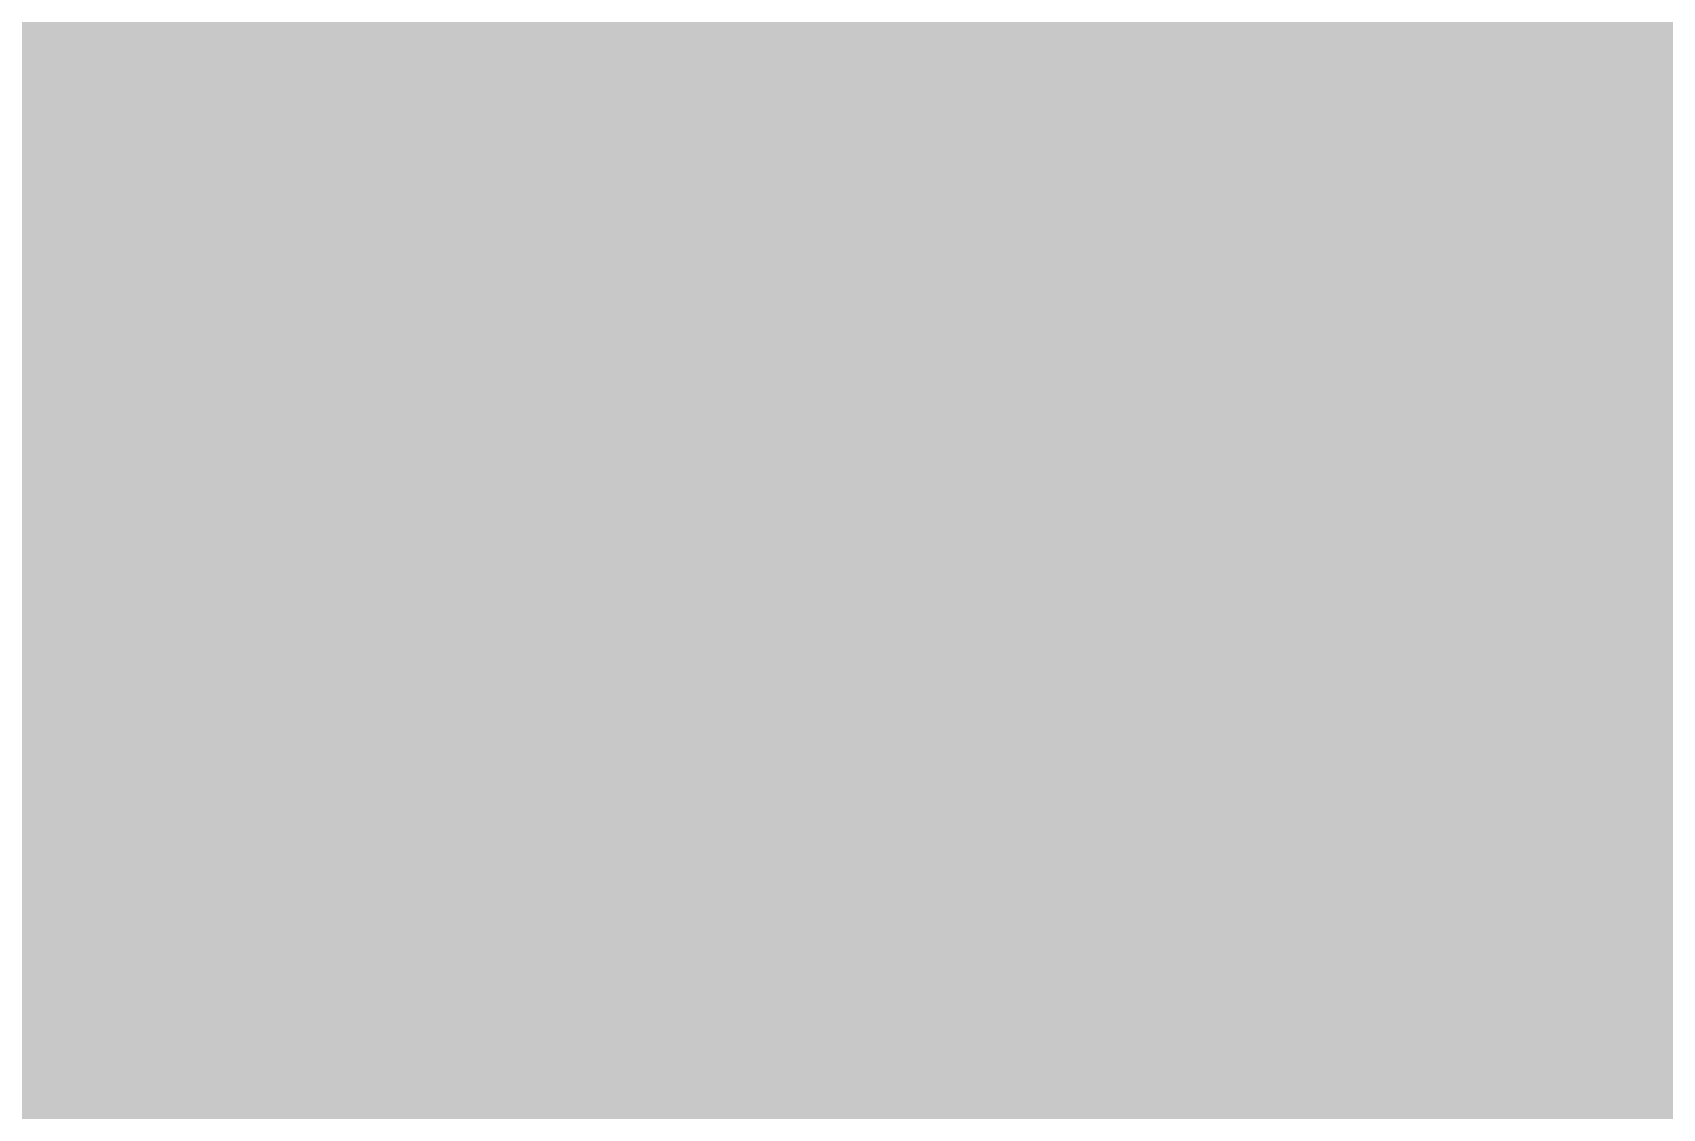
# Model space of a CAD drawing. Header units: inches. Extents: x -2 to 343, y -53 to 63.
# Drawn here: x 28.787 to 30.429, y -4.945 to -3.861 of the extents above; entities that cross this region are included whole.
import ezdxf

# ---------------------------------------------------------------- set-up
doc = ezdxf.new("R2010")
doc.units = ezdxf.units.IN
for name, color, linetype in [('Bottom Layer', 5, 'Continuous'), ('Drill Drawing', 1, 'Continuous'), ('Top Layer', 1, 'Continuous'), ('Top Overlay', 2, 'Continuous'), ('Top Paste', 8, 'Continuous'), ('Top Solder', 216, 'Continuous'), ('Via Holes', 16, 'Continuous')]:
    doc.layers.add(name, color=color, linetype=linetype)
doc.styles.add('Arial', font='', dxfattribs={"height": 0.2})
doc.styles.get('Arial').set_extended_font_data('Arial')

# ---------------------------------------------------------------- blocks, each defined once
blk = doc.blocks.new('C___0603_42')
at = {"layer": 'Top Layer'}
blk.add_hatch(color=1, dxfattribs=at).paths.add_polyline_path([(-0.381, 0.4445), (-0.381, -0.4445), (-1.143, -0.4445), (-1.143, 0.4445)])
at = {"layer": 'Top Paste'}
blk.add_hatch(color=8, dxfattribs=at).paths.add_polyline_path([(-0.381, 0.4445), (-0.381, -0.4445), (-1.143, -0.4445), (-1.143, 0.4445)])
at = {"layer": 'Top Solder'}
blk.add_hatch(color=216, dxfattribs=at).paths.add_polyline_path([(-0.321, 0.5045), (-0.321, -0.5045), (-1.203, -0.5045), (-1.203, 0.5045)])
at = {"layer": 'Top Overlay'}
for points in [[(-1.2446, -0.5334, 0.127, 0.127, 0), (-1.2446, 0.5334, 0.127, 0.127, 0)], [(-1.2446, -0.5334, 0.127, 0.127, 0), (-0.4572, -0.5334, 0.127, 0.127, 0)]]:
    blk.add_lwpolyline(points, format="xyseb", dxfattribs=at)
for points in [[(-1.2764, -0.5334, 0.0635, 0.0635, 1), (-1.2128, -0.5334, 0.0635, 0.0635, 1)], [(-1.2764, -0.5334, 0.0635, 0.0635, 1), (-1.2128, -0.5334, 0.0635, 0.0635, 1)], [(-0.4889, -0.5334, 0.0635, 0.0635, 1), (-0.4254, -0.5334, 0.0635, 0.0635, 1)]]:
    blk.add_lwpolyline(points, format="xyseb", close=True, dxfattribs=at)

msp = doc.modelspace()

# ---------------------------------------------------------------- hatches: boundary and pattern name
at = {"layer": 'Bottom Layer'}
h = msp.add_hatch(color=5, dxfattribs=at)
h.paths.add_polyline_path([(39.37, 6.4008), (39.37, -9.7028), (32.7406, -9.7028), (28.186, -5.1482), (28.186, -3.618), (30.4292, -3.618), (30.4292, -4.693), (31.3077, -5.5715), (34.0453, -5.5715), (34.0453, -5.08), (34.0453, 6.0706), (34.4263, 6.4516), (39.3192, 6.4516)])
h.paths.add_polyline_path([(37.587, -3.3432), (36.1663, -3.3432), (36.1663, -3.5793), (36.1663, -5.8166), (35.3372, -5.8166), (35.3372, -7.9789), (37.587, -7.9789)], flags=0)
h = msp.add_hatch(color=5, dxfattribs=at)
edge = h.paths.add_edge_path()
edge.add_arc((29.1038, -4.318), 0.3, 0, 360)
at = {"layer": 'Top Layer'}
msp.add_hatch(color=1, dxfattribs=at).paths.add_polyline_path([(29.2771, -3.6157), (29.3612, -3.6718), (29.4603, -3.6915), (30.6267, -3.6915), (30.7922, -3.7211), (30.7922, -3.8693), (30.7922, -4.8986), (30.7922, -4.9149), (30.7529, -5.0764), (28.8765, -5.0764), (28.7982, -4.9981), (28.7982, -3.3882), (28.976, -3.3146)])
h = msp.add_hatch(color=1, dxfattribs=at)
edge = h.paths.add_edge_path()
edge.add_arc((29.1038, -4.318), 0.3, 0, 360)
at = {"layer": 'Via Holes'}
h = msp.add_hatch(color=7, dxfattribs=at)
edge = h.paths.add_edge_path()
edge.add_arc((29.1038, -4.318), 0.15, 0, 360)

# ---------------------------------------------------------------- linework, layer by layer
at = {"layer": 'Drill Drawing'}
for points in [[(28.8498, -4.064, 0.0508, 0.0508, 0), (29.1038, -4.191, 0.0508, 0.0508, 0)], [(28.8498, -4.064, 0.0508, 0.0508, 0), (28.9768, -4.318, 0.0508, 0.0508, 0)], [(29.1038, -4.191, 0.0508, 0.0508, 0), (29.3578, -4.064, 0.0508, 0.0508, 0)], [(29.2308, -4.318, 0.0508, 0.0508, 0), (29.3578, -4.064, 0.0508, 0.0508, 0)], [(28.8498, -4.572, 0.0508, 0.0508, 0), (28.9768, -4.318, 0.0508, 0.0508, 0)], [(29.2308, -4.318, 0.0508, 0.0508, 0), (29.3578, -4.572, 0.0508, 0.0508, 0)], [(28.8498, -4.572, 0.0508, 0.0508, 0), (29.1038, -4.445, 0.0508, 0.0508, 0)], [(29.1038, -4.445, 0.0508, 0.0508, 0), (29.3578, -4.572, 0.0508, 0.0508, 0)]]:
    msp.add_lwpolyline(points, format="xyseb", dxfattribs=at)
for points in [[(28.8371, -4.064, 0.0254, 0.0254, 1), (28.8625, -4.064, 0.0254, 0.0254, 1)], [(28.8371, -4.064, 0.0254, 0.0254, 1), (28.8625, -4.064, 0.0254, 0.0254, 1)], [(29.3451, -4.064, 0.0254, 0.0254, 1), (29.3705, -4.064, 0.0254, 0.0254, 1)], [(29.3451, -4.064, 0.0254, 0.0254, 1), (29.3705, -4.064, 0.0254, 0.0254, 1)], [(29.0911, -4.191, 0.0254, 0.0254, 1), (29.1165, -4.191, 0.0254, 0.0254, 1)], [(29.0911, -4.191, 0.0254, 0.0254, 1), (29.1165, -4.191, 0.0254, 0.0254, 1)], [(28.9641, -4.318, 0.0254, 0.0254, 1), (28.9895, -4.318, 0.0254, 0.0254, 1)], [(28.9641, -4.318, 0.0254, 0.0254, 1), (28.9895, -4.318, 0.0254, 0.0254, 1)], [(29.2181, -4.318, 0.0254, 0.0254, 1), (29.2435, -4.318, 0.0254, 0.0254, 1)], [(29.2181, -4.318, 0.0254, 0.0254, 1), (29.2435, -4.318, 0.0254, 0.0254, 1)], [(29.0911, -4.445, 0.0254, 0.0254, 1), (29.1165, -4.445, 0.0254, 0.0254, 1)], [(29.0911, -4.445, 0.0254, 0.0254, 1), (29.1165, -4.445, 0.0254, 0.0254, 1)], [(28.8371, -4.572, 0.0254, 0.0254, 1), (28.8625, -4.572, 0.0254, 0.0254, 1)], [(28.8371, -4.572, 0.0254, 0.0254, 1), (28.8625, -4.572, 0.0254, 0.0254, 1)], [(29.3451, -4.572, 0.0254, 0.0254, 1), (29.3705, -4.572, 0.0254, 0.0254, 1)], [(29.3451, -4.572, 0.0254, 0.0254, 1), (29.3705, -4.572, 0.0254, 0.0254, 1)]]:
    msp.add_lwpolyline(points, format="xyseb", close=True, dxfattribs=at)
at = {"layer": 'Top Layer'}
msp.add_lwpolyline([(29.1038, -4.318, 0.254, 0.254, 0), (29.8016, -4.318, 0.254, 0.254, 0)], format="xyseb", dxfattribs=at)
for points in [[(29.0403, -4.318, 0.127, 0.127, 1), (29.1673, -4.318, 0.127, 0.127, 1)], [(29.7381, -4.318, 0.127, 0.127, 1), (29.8651, -4.318, 0.127, 0.127, 1)]]:
    msp.add_lwpolyline(points, format="xyseb", close=True, dxfattribs=at)

# ---------------------------------------------------------------- block references
msp.add_blockref('C___0603_42', (30.5636, -4.318))

# ---------------------------------------------------------------- texts
at = {"layer": 'Top Overlay', "style": 'Arial'}
msp.add_text('C23', height=0.762, dxfattribs=at).set_placement((26.9045, -4.6989))

doc.saveas('drawing.dxf')
